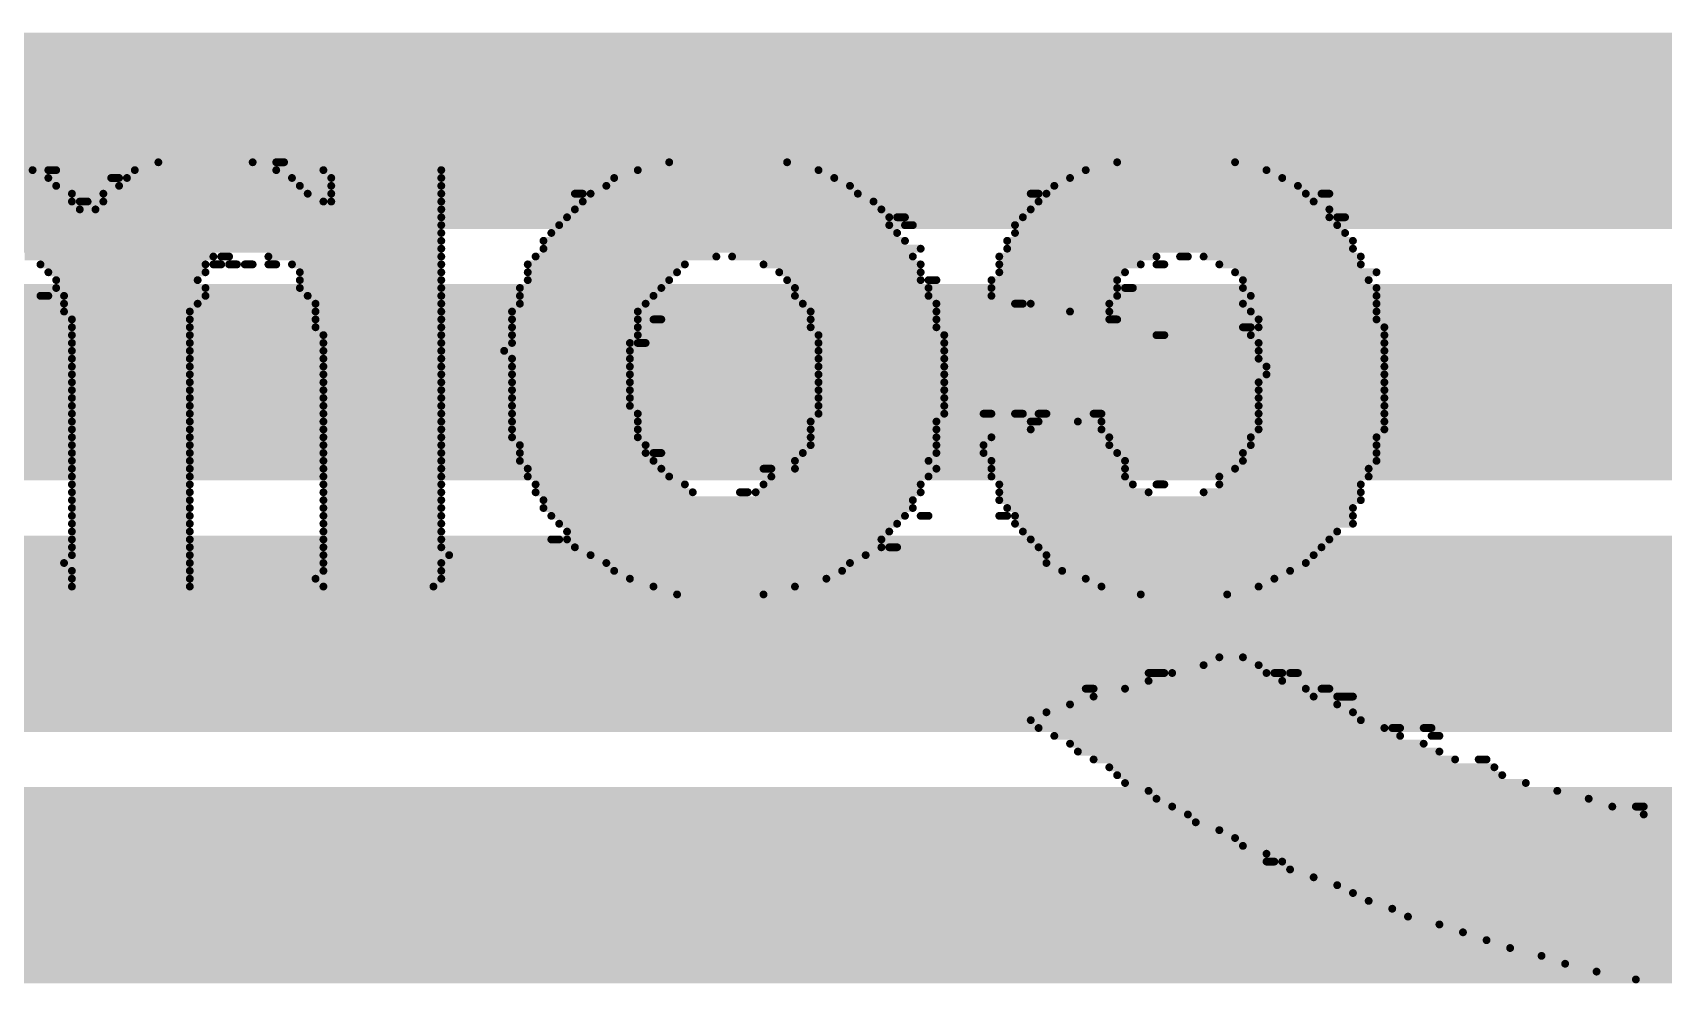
# Model space of a CAD drawing. Header units: millimetres. Extents: x -0.12 to 2.11, y 0 to 1.55.
# Drawn here: x 1.504 to 1.7115, y 0.5585 to 0.6795 of the extents above; entities that cross this region are included whole.
import ezdxf

# ---------------------------------------------------------------- set-up
doc = ezdxf.new("R2010")
doc.units = ezdxf.units.MM
doc.header["$MEASUREMENT"] = 0
doc.layers.add('BottomLayer', color=5, linetype='Continuous')
doc.layers.add('BottomOverlay', color=54, linetype='Continuous')

msp = doc.modelspace()

# ---------------------------------------------------------------- linework, layer by layer
at = {"layer": 'BottomLayer', "const_width": 0.025}
for points in [[(1.33726, 0.667), (1.923, 0.667)], [(1.32401, 0.635), (1.881, 0.635)], [(1.305, 0.603), (1.81449, 0.603)], [(1.291, 0.571), (1.80124, 0.571)]]:
    msp.add_lwpolyline(points, dxfattribs=at)
at = {"layer": 'BottomOverlay', "const_width": 0.001}
for points in [[(1.486, 0.662), (1.504, 0.662)], [(1.506, 0.662), (1.507, 0.662)], [(1.517, 0.662), (1.535, 0.662)], [(1.52, 0.663), (1.532, 0.663)], [(1.535, 0.663), (1.536, 0.663)], [(1.541, 0.662), (1.556, 0.662)], [(1.581, 0.662), (1.604, 0.662)], [(1.585, 0.663), (1.6, 0.663)], [(1.638, 0.662), (1.661, 0.662)], [(1.642, 0.663), (1.657, 0.663)], [(1.483, 0.66), (1.507, 0.66)], [(1.484, 0.661), (1.506, 0.661)], [(1.514, 0.661), (1.515, 0.661)], [(1.515, 0.66), (1.538, 0.66)], [(1.516, 0.661), (1.537, 0.661)], [(1.542, 0.661), (1.556, 0.661)], [(1.542, 0.66), (1.556, 0.66)], [(1.577, 0.66), (1.608, 0.66)], [(1.578, 0.661), (1.606, 0.661)], [(1.634, 0.66), (1.665, 0.66)], [(1.636, 0.661), (1.663, 0.661)], [(1.48, 0.658), (1.509, 0.658)], [(1.482, 0.659), (1.509, 0.659)], [(1.51, 0.658), (1.511, 0.658)], [(1.513, 0.659), (1.539, 0.659)], [(1.513, 0.658), (1.541, 0.658)], [(1.542, 0.659), (1.556, 0.659)], [(1.542, 0.658), (1.556, 0.658)], [(1.573, 0.659), (1.574, 0.659)], [(1.574, 0.658), (1.611, 0.658)], [(1.575, 0.659), (1.609, 0.659)], [(1.631, 0.659), (1.632, 0.659)], [(1.632, 0.658), (1.667, 0.658)], [(1.633, 0.659), (1.666, 0.659)], [(1.668, 0.659), (1.669, 0.659)], [(1.479, 0.656), (1.556, 0.656)], [(1.48, 0.657), (1.51, 0.657)], [(1.512, 0.657), (1.556, 0.657)], [(1.572, 0.656), (1.613, 0.656)], [(1.573, 0.657), (1.612, 0.657)], [(1.614, 0.656), (1.615, 0.656)], [(1.63, 0.656), (1.669, 0.656)], [(1.631, 0.657), (1.669, 0.657)], [(1.67, 0.656), (1.671, 0.656)], [(1.479, 0.655), (1.556, 0.655)], [(1.479, 0.654), (1.556, 0.654)], [(1.57, 0.654), (1.614, 0.654)], [(1.571, 0.655), (1.613, 0.655)], [(1.615, 0.655), (1.616, 0.655)], [(1.629, 0.655), (1.67, 0.655)], [(1.629, 0.654), (1.671, 0.654)], [(1.478, 0.653), (1.556, 0.653)], [(1.478, 0.652), (1.556, 0.652)], [(1.569, 0.653), (1.615, 0.653)], [(1.569, 0.652), (1.617, 0.652)], [(1.628, 0.653), (1.672, 0.653)], [(1.628, 0.652), (1.672, 0.652)], [(1.503, 0.651), (1.527, 0.651)], [(1.505, 0.65), (1.526, 0.65)], [(1.506, 0.649), (1.526, 0.649)], [(1.527, 0.65), (1.528, 0.65)], [(1.528, 0.651), (1.529, 0.651)], [(1.529, 0.65), (1.53, 0.65)], [(1.531, 0.65), (1.532, 0.65)], [(1.534, 0.651), (1.556, 0.651)], [(1.534, 0.65), (1.535, 0.65)], [(1.537, 0.65), (1.556, 0.65)], [(1.538, 0.649), (1.556, 0.649)], [(1.567, 0.65), (1.587, 0.65)], [(1.567, 0.649), (1.586, 0.649)], [(1.568, 0.651), (1.591, 0.651)], [(1.593, 0.651), (1.616, 0.651)], [(1.597, 0.65), (1.617, 0.65)], [(1.599, 0.649), (1.617, 0.649)], [(1.627, 0.651), (1.647, 0.651)], [(1.627, 0.65), (1.645, 0.65)], [(1.627, 0.649), (1.643, 0.649)], [(1.647, 0.65), (1.648, 0.65)], [(1.65, 0.651), (1.651, 0.651)], [(1.653, 0.651), (1.673, 0.651)], [(1.655, 0.65), (1.673, 0.65)], [(1.657, 0.649), (1.675, 0.649)], [(1.507, 0.648), (1.525, 0.648)], [(1.507, 0.647), (1.526, 0.647)], [(1.538, 0.648), (1.556, 0.648)], [(1.538, 0.647), (1.556, 0.647)], [(1.566, 0.647), (1.584, 0.647)], [(1.567, 0.648), (1.585, 0.648)], [(1.6, 0.648), (1.617, 0.648)], [(1.601, 0.647), (1.618, 0.647)], [(1.618, 0.648), (1.619, 0.648)], [(1.626, 0.648), (1.642, 0.648)], [(1.626, 0.647), (1.642, 0.647)], [(1.643, 0.647), (1.644, 0.647)], [(1.658, 0.648), (1.674, 0.648)], [(1.658, 0.647), (1.675, 0.647)], [(1.505, 0.646), (1.506, 0.646)], [(1.508, 0.646), (1.526, 0.646)], [(1.508, 0.645), (1.525, 0.645)], [(1.539, 0.646), (1.556, 0.646)], [(1.54, 0.645), (1.556, 0.645)], [(1.566, 0.646), (1.583, 0.646)], [(1.566, 0.645), (1.582, 0.645)], [(1.601, 0.646), (1.618, 0.646)], [(1.602, 0.645), (1.619, 0.645)], [(1.626, 0.646), (1.642, 0.646)], [(1.629, 0.645), (1.63, 0.645)], [(1.631, 0.645), (1.641, 0.645)], [(1.658, 0.645), (1.675, 0.645)], [(1.659, 0.646), (1.675, 0.646)], [(1.508, 0.644), (1.524, 0.644)], [(1.509, 0.643), (1.524, 0.643)], [(1.54, 0.644), (1.556, 0.644)], [(1.54, 0.643), (1.556, 0.643)], [(1.565, 0.644), (1.581, 0.644)], [(1.565, 0.643), (1.581, 0.643)], [(1.583, 0.643), (1.584, 0.643)], [(1.603, 0.644), (1.619, 0.644)], [(1.603, 0.643), (1.619, 0.643)], [(1.636, 0.644), (1.641, 0.644)], [(1.641, 0.643), (1.642, 0.643)], [(1.659, 0.644), (1.675, 0.644)], [(1.66, 0.643), (1.675, 0.643)], [(1.509, 0.642), (1.524, 0.642)], [(1.509, 0.641), (1.524, 0.641)], [(1.54, 0.642), (1.556, 0.642)], [(1.541, 0.641), (1.556, 0.641)], [(1.565, 0.642), (1.581, 0.642)], [(1.565, 0.641), (1.581, 0.641)], [(1.603, 0.642), (1.619, 0.642)], [(1.604, 0.641), (1.62, 0.641)], [(1.647, 0.641), (1.648, 0.641)], [(1.658, 0.642), (1.659, 0.642)], [(1.659, 0.641), (1.676, 0.641)], [(1.66, 0.642), (1.676, 0.642)], [(1.509, 0.64), (1.524, 0.64)], [(1.509, 0.639), (1.524, 0.639)], [(1.541, 0.64), (1.556, 0.64)], [(1.541, 0.639), (1.556, 0.639)], [(1.564, 0.639), (1.58, 0.639)], [(1.565, 0.64), (1.58, 0.64)], [(1.581, 0.64), (1.582, 0.64)], [(1.604, 0.64), (1.62, 0.64)], [(1.604, 0.639), (1.62, 0.639)], [(1.66, 0.64), (1.676, 0.64)], [(1.66, 0.639), (1.676, 0.639)], [(1.509, 0.638), (1.524, 0.638)], [(1.509, 0.637), (1.524, 0.637)], [(1.541, 0.638), (1.556, 0.638)], [(1.541, 0.637), (1.556, 0.637)], [(1.565, 0.638), (1.58, 0.638)], [(1.565, 0.637), (1.58, 0.637)], [(1.604, 0.638), (1.62, 0.638)], [(1.604, 0.637), (1.62, 0.637)], [(1.66, 0.638), (1.676, 0.638)], [(1.661, 0.637), (1.676, 0.637)], [(1.509, 0.636), (1.524, 0.636)], [(1.509, 0.635), (1.524, 0.635)], [(1.541, 0.636), (1.556, 0.636)], [(1.541, 0.635), (1.556, 0.635)], [(1.565, 0.636), (1.58, 0.636)], [(1.565, 0.635), (1.58, 0.635)], [(1.604, 0.636), (1.62, 0.636)], [(1.604, 0.635), (1.62, 0.635)], [(1.66, 0.635), (1.676, 0.635)], [(1.661, 0.636), (1.676, 0.636)], [(1.509, 0.634), (1.524, 0.634)], [(1.509, 0.633), (1.524, 0.633)], [(1.541, 0.634), (1.556, 0.634)], [(1.541, 0.633), (1.556, 0.633)], [(1.565, 0.634), (1.58, 0.634)], [(1.565, 0.633), (1.58, 0.633)], [(1.604, 0.634), (1.62, 0.634)], [(1.604, 0.633), (1.62, 0.633)], [(1.66, 0.634), (1.676, 0.634)], [(1.66, 0.633), (1.676, 0.633)], [(1.509, 0.632), (1.524, 0.632)], [(1.509, 0.631), (1.524, 0.631)], [(1.541, 0.632), (1.556, 0.632)], [(1.541, 0.631), (1.556, 0.631)], [(1.565, 0.632), (1.58, 0.632)], [(1.565, 0.631), (1.581, 0.631)], [(1.604, 0.632), (1.62, 0.632)], [(1.604, 0.631), (1.62, 0.631)], [(1.625, 0.631), (1.626, 0.631)], [(1.629, 0.631), (1.63, 0.631)], [(1.632, 0.631), (1.633, 0.631)], [(1.639, 0.631), (1.64, 0.631)], [(1.66, 0.632), (1.676, 0.632)], [(1.66, 0.631), (1.676, 0.631)], [(1.509, 0.63), (1.524, 0.63)], [(1.509, 0.629), (1.524, 0.629)], [(1.541, 0.63), (1.556, 0.63)], [(1.541, 0.629), (1.556, 0.629)], [(1.565, 0.63), (1.581, 0.63)], [(1.565, 0.629), (1.581, 0.629)], [(1.603, 0.63), (1.619, 0.63)], [(1.603, 0.629), (1.619, 0.629)], [(1.631, 0.63), (1.632, 0.63)], [(1.631, 0.629), (1.64, 0.629)], [(1.637, 0.63), (1.64, 0.63)], [(1.66, 0.63), (1.676, 0.63)], [(1.66, 0.629), (1.676, 0.629)], [(1.509, 0.628), (1.524, 0.628)], [(1.509, 0.627), (1.524, 0.627)], [(1.541, 0.628), (1.556, 0.628)], [(1.541, 0.627), (1.556, 0.627)], [(1.565, 0.628), (1.581, 0.628)], [(1.566, 0.627), (1.582, 0.627)], [(1.603, 0.628), (1.619, 0.628)], [(1.603, 0.627), (1.619, 0.627)], [(1.625, 0.627), (1.641, 0.627)], [(1.626, 0.628), (1.641, 0.628)], [(1.659, 0.628), (1.675, 0.628)], [(1.659, 0.627), (1.675, 0.627)], [(1.509, 0.626), (1.524, 0.626)], [(1.509, 0.625), (1.524, 0.625)], [(1.541, 0.626), (1.556, 0.626)], [(1.541, 0.625), (1.556, 0.625)], [(1.566, 0.626), (1.582, 0.626)], [(1.566, 0.625), (1.583, 0.625)], [(1.583, 0.626), (1.584, 0.626)], [(1.601, 0.625), (1.618, 0.625)], [(1.602, 0.626), (1.619, 0.626)], [(1.625, 0.626), (1.642, 0.626)], [(1.626, 0.625), (1.643, 0.625)], [(1.658, 0.626), (1.675, 0.626)], [(1.658, 0.625), (1.675, 0.625)], [(1.509, 0.624), (1.524, 0.624)], [(1.509, 0.623), (1.524, 0.623)], [(1.541, 0.624), (1.556, 0.624)], [(1.541, 0.623), (1.556, 0.623)], [(1.567, 0.624), (1.584, 0.624)], [(1.567, 0.623), (1.585, 0.623)], [(1.597, 0.624), (1.598, 0.624)], [(1.598, 0.623), (1.618, 0.623)], [(1.601, 0.624), (1.619, 0.624)], [(1.626, 0.624), (1.643, 0.624)], [(1.626, 0.623), (1.643, 0.623)], [(1.655, 0.623), (1.674, 0.623)], [(1.657, 0.624), (1.674, 0.624)], [(1.509, 0.622), (1.524, 0.622)], [(1.509, 0.621), (1.524, 0.621)], [(1.509, 0.62), (1.524, 0.62)], [(1.541, 0.622), (1.556, 0.622)], [(1.541, 0.621), (1.556, 0.621)], [(1.541, 0.62), (1.556, 0.62)], [(1.568, 0.622), (1.587, 0.622)], [(1.568, 0.621), (1.588, 0.621)], [(1.569, 0.62), (1.616, 0.62)], [(1.594, 0.621), (1.595, 0.621)], [(1.596, 0.621), (1.617, 0.621)], [(1.597, 0.622), (1.617, 0.622)], [(1.627, 0.622), (1.644, 0.622)], [(1.627, 0.621), (1.646, 0.621)], [(1.627, 0.62), (1.673, 0.62)], [(1.647, 0.622), (1.648, 0.622)], [(1.653, 0.621), (1.673, 0.621)], [(1.655, 0.622), (1.673, 0.622)], [(1.509, 0.619), (1.524, 0.619)], [(1.509, 0.618), (1.524, 0.618)], [(1.541, 0.619), (1.556, 0.619)], [(1.541, 0.618), (1.556, 0.618)], [(1.569, 0.619), (1.616, 0.619)], [(1.57, 0.618), (1.615, 0.618)], [(1.617, 0.618), (1.618, 0.618)], [(1.627, 0.618), (1.628, 0.618)], [(1.628, 0.619), (1.672, 0.619)], [(1.629, 0.618), (1.672, 0.618)], [(1.509, 0.617), (1.524, 0.617)], [(1.509, 0.616), (1.524, 0.616)], [(1.541, 0.617), (1.556, 0.617)], [(1.541, 0.616), (1.556, 0.616)], [(1.571, 0.617), (1.614, 0.617)], [(1.572, 0.616), (1.613, 0.616)], [(1.629, 0.617), (1.672, 0.617)], [(1.63, 0.616), (1.67, 0.616)], [(1.509, 0.615), (1.524, 0.615)], [(1.509, 0.614), (1.524, 0.614)], [(1.541, 0.615), (1.556, 0.615)], [(1.541, 0.614), (1.556, 0.614)], [(1.57, 0.615), (1.571, 0.615)], [(1.572, 0.615), (1.612, 0.615)], [(1.573, 0.614), (1.612, 0.614)], [(1.613, 0.614), (1.614, 0.614)], [(1.631, 0.615), (1.669, 0.615)], [(1.632, 0.614), (1.668, 0.614)], [(1.508, 0.612), (1.524, 0.612)], [(1.509, 0.613), (1.524, 0.613)], [(1.541, 0.613), (1.557, 0.613)], [(1.541, 0.612), (1.556, 0.612)], [(1.575, 0.613), (1.61, 0.613)], [(1.577, 0.612), (1.608, 0.612)], [(1.633, 0.613), (1.667, 0.613)], [(1.633, 0.612), (1.666, 0.612)], [(1.509, 0.611), (1.524, 0.611)], [(1.509, 0.61), (1.524, 0.61)], [(1.54, 0.61), (1.556, 0.61)], [(1.541, 0.611), (1.556, 0.611)], [(1.578, 0.611), (1.607, 0.611)], [(1.58, 0.61), (1.605, 0.61)], [(1.635, 0.611), (1.664, 0.611)], [(1.638, 0.61), (1.662, 0.61)], [(1.509, 0.609), (1.524, 0.609)], [(1.541, 0.609), (1.555, 0.609)], [(1.583, 0.609), (1.601, 0.609)], [(1.586, 0.608), (1.597, 0.608)], [(1.64, 0.609), (1.66, 0.609)], [(1.645, 0.608), (1.656, 0.608)], [(1.655, 0.6), (1.658, 0.6)], [(1.646, 0.598), (1.648, 0.598)], [(1.649, 0.598), (1.661, 0.598)], [(1.653, 0.599), (1.66, 0.599)], [(1.662, 0.598), (1.663, 0.598)], [(1.664, 0.598), (1.665, 0.598)], [(1.638, 0.596), (1.639, 0.596)], [(1.643, 0.596), (1.666, 0.596)], [(1.646, 0.597), (1.663, 0.597)], [(1.668, 0.596), (1.669, 0.596)], [(1.633, 0.593), (1.672, 0.593)], [(1.636, 0.594), (1.67, 0.594)], [(1.639, 0.595), (1.667, 0.595)], [(1.67, 0.595), (1.672, 0.595)], [(1.631, 0.592), (1.673, 0.592)], [(1.632, 0.591), (1.676, 0.591)], [(1.677, 0.591), (1.678, 0.591)], [(1.681, 0.591), (1.682, 0.591)], [(1.634, 0.59), (1.678, 0.59)], [(1.636, 0.589), (1.681, 0.589)], [(1.682, 0.59), (1.683, 0.59)], [(1.637, 0.588), (1.683, 0.588)], [(1.639, 0.587), (1.685, 0.587)], [(1.688, 0.587), (1.689, 0.587)], [(1.641, 0.586), (1.69, 0.586)], [(1.642, 0.585), (1.691, 0.585)], [(1.643, 0.584), (1.694, 0.584)], [(1.646, 0.583), (1.698, 0.583)], [(1.647, 0.582), (1.702, 0.582)], [(1.649, 0.581), (1.705, 0.581)], [(1.708, 0.581), (1.709, 0.581)], [(1.651, 0.58), (1.709, 0.58)], [(1.652, 0.579), (1.713, 0.579)], [(1.655, 0.578), (1.72, 0.578)], [(1.657, 0.577), (1.725, 0.577)], [(1.658, 0.576), (1.732, 0.576)], [(1.661, 0.575), (1.742, 0.575)], [(1.661, 0.574), (1.662, 0.574)], [(1.663, 0.574), (1.852, 0.574)], [(1.664, 0.573), (1.85, 0.573)], [(1.667, 0.572), (1.848, 0.572)], [(1.67, 0.571), (1.846, 0.571)], [(1.672, 0.57), (1.843, 0.57)], [(1.674, 0.569), (1.84, 0.569)], [(1.677, 0.568), (1.838, 0.568)], [(1.679, 0.567), (1.835, 0.567)], [(1.683, 0.566), (1.832, 0.566)], [(1.686, 0.565), (1.829, 0.565)], [(1.689, 0.564), (1.826, 0.564)], [(1.692, 0.563), (1.823, 0.563)], [(1.696, 0.562), (1.819, 0.562)], [(1.699, 0.561), (1.816, 0.561)], [(1.703, 0.56), (1.812, 0.56)], [(1.708, 0.559), (1.808, 0.559)]]:
    msp.add_lwpolyline(points, dxfattribs=at)
at = {"layer": 'BottomOverlay', "const_width": 0.0005}
for points in [[(1.50375, 0.662, 1), (1.50425, 0.662, 1)], [(1.50575, 0.662, 1), (1.50625, 0.662, 1)], [(1.50675, 0.662, 1), (1.50725, 0.662, 1)], [(1.51675, 0.662, 1), (1.51725, 0.662, 1)], [(1.51975, 0.663, 1), (1.52025, 0.663, 1)], [(1.53175, 0.663, 1), (1.53225, 0.663, 1)], [(1.53475, 0.663, 1), (1.53525, 0.663, 1)], [(1.53475, 0.662, 1), (1.53525, 0.662, 1)], [(1.53575, 0.663, 1), (1.53625, 0.663, 1)], [(1.54075, 0.662, 1), (1.54125, 0.662, 1)], [(1.55575, 0.662, 1), (1.55625, 0.662, 1)], [(1.58075, 0.662, 1), (1.58125, 0.662, 1)], [(1.58475, 0.663, 1), (1.58525, 0.663, 1)], [(1.59975, 0.663, 1), (1.60025, 0.663, 1)], [(1.60375, 0.662, 1), (1.60425, 0.662, 1)], [(1.63775, 0.662, 1), (1.63825, 0.662, 1)], [(1.64175, 0.663, 1), (1.64225, 0.663, 1)], [(1.65675, 0.663, 1), (1.65725, 0.663, 1)], [(1.66075, 0.662, 1), (1.66125, 0.662, 1)], [(1.50575, 0.661, 1), (1.50625, 0.661, 1)], [(1.50675, 0.66, 1), (1.50725, 0.66, 1)], [(1.51375, 0.661, 1), (1.51425, 0.661, 1)], [(1.51475, 0.661, 1), (1.51525, 0.661, 1)], [(1.51475, 0.66, 1), (1.51525, 0.66, 1)], [(1.51575, 0.661, 1), (1.51625, 0.661, 1)], [(1.53675, 0.661, 1), (1.53725, 0.661, 1)], [(1.53775, 0.66, 1), (1.53825, 0.66, 1)], [(1.54175, 0.661, 1), (1.54225, 0.661, 1)], [(1.54175, 0.66, 1), (1.54225, 0.66, 1)], [(1.55575, 0.661, 1), (1.55625, 0.661, 1)], [(1.55575, 0.66, 1), (1.55625, 0.66, 1)], [(1.57675, 0.66, 1), (1.57725, 0.66, 1)], [(1.57775, 0.661, 1), (1.57825, 0.661, 1)], [(1.60575, 0.661, 1), (1.60625, 0.661, 1)], [(1.60775, 0.66, 1), (1.60825, 0.66, 1)], [(1.63375, 0.66, 1), (1.63425, 0.66, 1)], [(1.63575, 0.661, 1), (1.63625, 0.661, 1)], [(1.66275, 0.661, 1), (1.66325, 0.661, 1)], [(1.66475, 0.66, 1), (1.66525, 0.66, 1)], [(1.50875, 0.659, 1), (1.50925, 0.659, 1)], [(1.50875, 0.658, 1), (1.50925, 0.658, 1)], [(1.50975, 0.658, 1), (1.51025, 0.658, 1)], [(1.51075, 0.658, 1), (1.51125, 0.658, 1)], [(1.51275, 0.659, 1), (1.51325, 0.659, 1)], [(1.51275, 0.658, 1), (1.51325, 0.658, 1)], [(1.53875, 0.659, 1), (1.53925, 0.659, 1)], [(1.54075, 0.658, 1), (1.54125, 0.658, 1)], [(1.54175, 0.659, 1), (1.54225, 0.659, 1)], [(1.54175, 0.658, 1), (1.54225, 0.658, 1)], [(1.55575, 0.659, 1), (1.55625, 0.659, 1)], [(1.55575, 0.658, 1), (1.55625, 0.658, 1)], [(1.57275, 0.659, 1), (1.57325, 0.659, 1)], [(1.57375, 0.659, 1), (1.57425, 0.659, 1)], [(1.57375, 0.658, 1), (1.57425, 0.658, 1)], [(1.57475, 0.659, 1), (1.57525, 0.659, 1)], [(1.60875, 0.659, 1), (1.60925, 0.659, 1)], [(1.61075, 0.658, 1), (1.61125, 0.658, 1)], [(1.63075, 0.659, 1), (1.63125, 0.659, 1)], [(1.63175, 0.659, 1), (1.63225, 0.659, 1)], [(1.63175, 0.658, 1), (1.63225, 0.658, 1)], [(1.63275, 0.659, 1), (1.63325, 0.659, 1)], [(1.66575, 0.659, 1), (1.66625, 0.659, 1)], [(1.66675, 0.658, 1), (1.66725, 0.658, 1)], [(1.66775, 0.659, 1), (1.66825, 0.659, 1)], [(1.66875, 0.659, 1), (1.66925, 0.659, 1)], [(1.50975, 0.657, 1), (1.51025, 0.657, 1)], [(1.51175, 0.657, 1), (1.51225, 0.657, 1)], [(1.55575, 0.657, 1), (1.55625, 0.657, 1)], [(1.55575, 0.656, 1), (1.55625, 0.656, 1)], [(1.57175, 0.656, 1), (1.57225, 0.656, 1)], [(1.57275, 0.657, 1), (1.57325, 0.657, 1)], [(1.61175, 0.657, 1), (1.61225, 0.657, 1)], [(1.61275, 0.656, 1), (1.61325, 0.656, 1)], [(1.61375, 0.656, 1), (1.61425, 0.656, 1)], [(1.61475, 0.656, 1), (1.61525, 0.656, 1)], [(1.62975, 0.656, 1), (1.63025, 0.656, 1)], [(1.63075, 0.657, 1), (1.63125, 0.657, 1)], [(1.66875, 0.657, 1), (1.66925, 0.657, 1)], [(1.66875, 0.656, 1), (1.66925, 0.656, 1)], [(1.66975, 0.656, 1), (1.67025, 0.656, 1)], [(1.67075, 0.656, 1), (1.67125, 0.656, 1)], [(1.55575, 0.655, 1), (1.55625, 0.655, 1)], [(1.55575, 0.654, 1), (1.55625, 0.654, 1)], [(1.56975, 0.654, 1), (1.57025, 0.654, 1)], [(1.57075, 0.655, 1), (1.57125, 0.655, 1)], [(1.61275, 0.655, 1), (1.61325, 0.655, 1)], [(1.61375, 0.654, 1), (1.61425, 0.654, 1)], [(1.61475, 0.655, 1), (1.61525, 0.655, 1)], [(1.61575, 0.655, 1), (1.61625, 0.655, 1)], [(1.62875, 0.655, 1), (1.62925, 0.655, 1)], [(1.62875, 0.654, 1), (1.62925, 0.654, 1)], [(1.66975, 0.655, 1), (1.67025, 0.655, 1)], [(1.67075, 0.654, 1), (1.67125, 0.654, 1)], [(1.55575, 0.653, 1), (1.55625, 0.653, 1)], [(1.55575, 0.652, 1), (1.55625, 0.652, 1)], [(1.56875, 0.653, 1), (1.56925, 0.653, 1)], [(1.56875, 0.652, 1), (1.56925, 0.652, 1)], [(1.61475, 0.653, 1), (1.61525, 0.653, 1)], [(1.61675, 0.652, 1), (1.61725, 0.652, 1)], [(1.62775, 0.653, 1), (1.62825, 0.653, 1)], [(1.62775, 0.652, 1), (1.62825, 0.652, 1)], [(1.67175, 0.653, 1), (1.67225, 0.653, 1)], [(1.67175, 0.652, 1), (1.67225, 0.652, 1)], [(1.50475, 0.65, 1), (1.50525, 0.65, 1)], [(1.50575, 0.649, 1), (1.50625, 0.649, 1)], [(1.52575, 0.65, 1), (1.52625, 0.65, 1)], [(1.52575, 0.649, 1), (1.52625, 0.649, 1)], [(1.52675, 0.651, 1), (1.52725, 0.651, 1)], [(1.52675, 0.65, 1), (1.52725, 0.65, 1)], [(1.52775, 0.651, 1), (1.52825, 0.651, 1)], [(1.52775, 0.65, 1), (1.52825, 0.65, 1)], [(1.52875, 0.651, 1), (1.52925, 0.651, 1)], [(1.52875, 0.65, 1), (1.52925, 0.65, 1)], [(1.52975, 0.65, 1), (1.53025, 0.65, 1)], [(1.53075, 0.65, 1), (1.53125, 0.65, 1)], [(1.53175, 0.65, 1), (1.53225, 0.65, 1)], [(1.53375, 0.651, 1), (1.53425, 0.651, 1)], [(1.53375, 0.65, 1), (1.53425, 0.65, 1)], [(1.53475, 0.65, 1), (1.53525, 0.65, 1)], [(1.53675, 0.65, 1), (1.53725, 0.65, 1)], [(1.53775, 0.649, 1), (1.53825, 0.649, 1)], [(1.55575, 0.651, 1), (1.55625, 0.651, 1)], [(1.55575, 0.65, 1), (1.55625, 0.65, 1)], [(1.55575, 0.649, 1), (1.55625, 0.649, 1)], [(1.56675, 0.65, 1), (1.56725, 0.65, 1)], [(1.56675, 0.649, 1), (1.56725, 0.649, 1)], [(1.56775, 0.651, 1), (1.56825, 0.651, 1)], [(1.58575, 0.649, 1), (1.58625, 0.649, 1)], [(1.58675, 0.65, 1), (1.58725, 0.65, 1)], [(1.59075, 0.651, 1), (1.59125, 0.651, 1)], [(1.59275, 0.651, 1), (1.59325, 0.651, 1)], [(1.59675, 0.65, 1), (1.59725, 0.65, 1)], [(1.59875, 0.649, 1), (1.59925, 0.649, 1)], [(1.61575, 0.651, 1), (1.61625, 0.651, 1)], [(1.61675, 0.65, 1), (1.61725, 0.65, 1)], [(1.61675, 0.649, 1), (1.61725, 0.649, 1)], [(1.62675, 0.651, 1), (1.62725, 0.651, 1)], [(1.62675, 0.65, 1), (1.62725, 0.65, 1)], [(1.62675, 0.649, 1), (1.62725, 0.649, 1)], [(1.64275, 0.649, 1), (1.64325, 0.649, 1)], [(1.64475, 0.65, 1), (1.64525, 0.65, 1)], [(1.64675, 0.651, 1), (1.64725, 0.651, 1)], [(1.64675, 0.65, 1), (1.64725, 0.65, 1)], [(1.64775, 0.65, 1), (1.64825, 0.65, 1)], [(1.64975, 0.651, 1), (1.65025, 0.651, 1)], [(1.65075, 0.651, 1), (1.65125, 0.651, 1)], [(1.65275, 0.651, 1), (1.65325, 0.651, 1)], [(1.65475, 0.65, 1), (1.65525, 0.65, 1)], [(1.65675, 0.649, 1), (1.65725, 0.649, 1)], [(1.67275, 0.651, 1), (1.67325, 0.651, 1)], [(1.67275, 0.65, 1), (1.67325, 0.65, 1)], [(1.67475, 0.649, 1), (1.67525, 0.649, 1)], [(1.50675, 0.648, 1), (1.50725, 0.648, 1)], [(1.50675, 0.647, 1), (1.50725, 0.647, 1)], [(1.52475, 0.648, 1), (1.52525, 0.648, 1)], [(1.52575, 0.647, 1), (1.52625, 0.647, 1)], [(1.53775, 0.648, 1), (1.53825, 0.648, 1)], [(1.53775, 0.647, 1), (1.53825, 0.647, 1)], [(1.55575, 0.648, 1), (1.55625, 0.648, 1)], [(1.55575, 0.647, 1), (1.55625, 0.647, 1)], [(1.56575, 0.647, 1), (1.56625, 0.647, 1)], [(1.56675, 0.648, 1), (1.56725, 0.648, 1)], [(1.58375, 0.647, 1), (1.58425, 0.647, 1)], [(1.58475, 0.648, 1), (1.58525, 0.648, 1)], [(1.59975, 0.648, 1), (1.60025, 0.648, 1)], [(1.60075, 0.647, 1), (1.60125, 0.647, 1)], [(1.61675, 0.648, 1), (1.61725, 0.648, 1)], [(1.61775, 0.648, 1), (1.61825, 0.648, 1)], [(1.61775, 0.647, 1), (1.61825, 0.647, 1)], [(1.61875, 0.648, 1), (1.61925, 0.648, 1)], [(1.62575, 0.648, 1), (1.62625, 0.648, 1)], [(1.62575, 0.647, 1), (1.62625, 0.647, 1)], [(1.64175, 0.648, 1), (1.64225, 0.648, 1)], [(1.64175, 0.647, 1), (1.64225, 0.647, 1)], [(1.64275, 0.647, 1), (1.64325, 0.647, 1)], [(1.64375, 0.647, 1), (1.64425, 0.647, 1)], [(1.65775, 0.648, 1), (1.65825, 0.648, 1)], [(1.65775, 0.647, 1), (1.65825, 0.647, 1)], [(1.67375, 0.648, 1), (1.67425, 0.648, 1)], [(1.67475, 0.647, 1), (1.67525, 0.647, 1)], [(1.50475, 0.646, 1), (1.50525, 0.646, 1)], [(1.50575, 0.646, 1), (1.50625, 0.646, 1)], [(1.50775, 0.646, 1), (1.50825, 0.646, 1)], [(1.50775, 0.645, 1), (1.50825, 0.645, 1)], [(1.52475, 0.645, 1), (1.52525, 0.645, 1)], [(1.52575, 0.646, 1), (1.52625, 0.646, 1)], [(1.53875, 0.646, 1), (1.53925, 0.646, 1)], [(1.53975, 0.645, 1), (1.54025, 0.645, 1)], [(1.55575, 0.646, 1), (1.55625, 0.646, 1)], [(1.55575, 0.645, 1), (1.55625, 0.645, 1)], [(1.56575, 0.646, 1), (1.56625, 0.646, 1)], [(1.56575, 0.645, 1), (1.56625, 0.645, 1)], [(1.58175, 0.645, 1), (1.58225, 0.645, 1)], [(1.58275, 0.646, 1), (1.58325, 0.646, 1)], [(1.60075, 0.646, 1), (1.60125, 0.646, 1)], [(1.60175, 0.645, 1), (1.60225, 0.645, 1)], [(1.61775, 0.646, 1), (1.61825, 0.646, 1)], [(1.61875, 0.645, 1), (1.61925, 0.645, 1)], [(1.62575, 0.646, 1), (1.62625, 0.646, 1)], [(1.62875, 0.645, 1), (1.62925, 0.645, 1)], [(1.62975, 0.645, 1), (1.63025, 0.645, 1)], [(1.63075, 0.645, 1), (1.63125, 0.645, 1)], [(1.64075, 0.645, 1), (1.64125, 0.645, 1)], [(1.64175, 0.646, 1), (1.64225, 0.646, 1)], [(1.65775, 0.645, 1), (1.65825, 0.645, 1)], [(1.65875, 0.646, 1), (1.65925, 0.646, 1)], [(1.67475, 0.646, 1), (1.67525, 0.646, 1)], [(1.67475, 0.645, 1), (1.67525, 0.645, 1)], [(1.50775, 0.644, 1), (1.50825, 0.644, 1)], [(1.50875, 0.643, 1), (1.50925, 0.643, 1)], [(1.52375, 0.644, 1), (1.52425, 0.644, 1)], [(1.52375, 0.643, 1), (1.52425, 0.643, 1)], [(1.53975, 0.644, 1), (1.54025, 0.644, 1)], [(1.53975, 0.643, 1), (1.54025, 0.643, 1)], [(1.55575, 0.644, 1), (1.55625, 0.644, 1)], [(1.55575, 0.643, 1), (1.55625, 0.643, 1)], [(1.56475, 0.644, 1), (1.56525, 0.644, 1)], [(1.56475, 0.643, 1), (1.56525, 0.643, 1)], [(1.58075, 0.644, 1), (1.58125, 0.644, 1)], [(1.58075, 0.643, 1), (1.58125, 0.643, 1)], [(1.58275, 0.643, 1), (1.58325, 0.643, 1)], [(1.58375, 0.643, 1), (1.58425, 0.643, 1)], [(1.60275, 0.644, 1), (1.60325, 0.644, 1)], [(1.60275, 0.643, 1), (1.60325, 0.643, 1)], [(1.61875, 0.644, 1), (1.61925, 0.644, 1)], [(1.61875, 0.643, 1), (1.61925, 0.643, 1)], [(1.63575, 0.644, 1), (1.63625, 0.644, 1)], [(1.64075, 0.644, 1), (1.64125, 0.644, 1)], [(1.64075, 0.643, 1), (1.64125, 0.643, 1)], [(1.64175, 0.643, 1), (1.64225, 0.643, 1)], [(1.65875, 0.644, 1), (1.65925, 0.644, 1)], [(1.65975, 0.643, 1), (1.66025, 0.643, 1)], [(1.67475, 0.644, 1), (1.67525, 0.644, 1)], [(1.67475, 0.643, 1), (1.67525, 0.643, 1)], [(1.50875, 0.642, 1), (1.50925, 0.642, 1)], [(1.50875, 0.641, 1), (1.50925, 0.641, 1)], [(1.52375, 0.642, 1), (1.52425, 0.642, 1)], [(1.52375, 0.641, 1), (1.52425, 0.641, 1)], [(1.53975, 0.642, 1), (1.54025, 0.642, 1)], [(1.54075, 0.641, 1), (1.54125, 0.641, 1)], [(1.55575, 0.642, 1), (1.55625, 0.642, 1)], [(1.55575, 0.641, 1), (1.55625, 0.641, 1)], [(1.56475, 0.642, 1), (1.56525, 0.642, 1)], [(1.56475, 0.641, 1), (1.56525, 0.641, 1)], [(1.58075, 0.642, 1), (1.58125, 0.642, 1)], [(1.58075, 0.641, 1), (1.58125, 0.641, 1)], [(1.60275, 0.642, 1), (1.60325, 0.642, 1)], [(1.60375, 0.641, 1), (1.60425, 0.641, 1)], [(1.61875, 0.642, 1), (1.61925, 0.642, 1)], [(1.61975, 0.641, 1), (1.62025, 0.641, 1)], [(1.64675, 0.641, 1), (1.64725, 0.641, 1)], [(1.64775, 0.641, 1), (1.64825, 0.641, 1)], [(1.65775, 0.642, 1), (1.65825, 0.642, 1)], [(1.65875, 0.642, 1), (1.65925, 0.642, 1)], [(1.65875, 0.641, 1), (1.65925, 0.641, 1)], [(1.65975, 0.642, 1), (1.66025, 0.642, 1)], [(1.67575, 0.642, 1), (1.67625, 0.642, 1)], [(1.67575, 0.641, 1), (1.67625, 0.641, 1)], [(1.50875, 0.64, 1), (1.50925, 0.64, 1)], [(1.50875, 0.639, 1), (1.50925, 0.639, 1)], [(1.52375, 0.64, 1), (1.52425, 0.64, 1)], [(1.52375, 0.639, 1), (1.52425, 0.639, 1)], [(1.54075, 0.64, 1), (1.54125, 0.64, 1)], [(1.54075, 0.639, 1), (1.54125, 0.639, 1)], [(1.55575, 0.64, 1), (1.55625, 0.64, 1)], [(1.55575, 0.639, 1), (1.55625, 0.639, 1)], [(1.56375, 0.639, 1), (1.56425, 0.639, 1)], [(1.56475, 0.64, 1), (1.56525, 0.64, 1)], [(1.57975, 0.64, 1), (1.58025, 0.64, 1)], [(1.57975, 0.639, 1), (1.58025, 0.639, 1)], [(1.58075, 0.64, 1), (1.58125, 0.64, 1)], [(1.58175, 0.64, 1), (1.58225, 0.64, 1)], [(1.60375, 0.64, 1), (1.60425, 0.64, 1)], [(1.60375, 0.639, 1), (1.60425, 0.639, 1)], [(1.61975, 0.64, 1), (1.62025, 0.64, 1)], [(1.61975, 0.639, 1), (1.62025, 0.639, 1)], [(1.65975, 0.64, 1), (1.66025, 0.64, 1)], [(1.65975, 0.639, 1), (1.66025, 0.639, 1)], [(1.67575, 0.64, 1), (1.67625, 0.64, 1)], [(1.67575, 0.639, 1), (1.67625, 0.639, 1)], [(1.50875, 0.638, 1), (1.50925, 0.638, 1)], [(1.50875, 0.637, 1), (1.50925, 0.637, 1)], [(1.52375, 0.638, 1), (1.52425, 0.638, 1)], [(1.52375, 0.637, 1), (1.52425, 0.637, 1)], [(1.54075, 0.638, 1), (1.54125, 0.638, 1)], [(1.54075, 0.637, 1), (1.54125, 0.637, 1)], [(1.55575, 0.638, 1), (1.55625, 0.638, 1)], [(1.55575, 0.637, 1), (1.55625, 0.637, 1)], [(1.56475, 0.638, 1), (1.56525, 0.638, 1)], [(1.56475, 0.637, 1), (1.56525, 0.637, 1)], [(1.57975, 0.638, 1), (1.58025, 0.638, 1)], [(1.57975, 0.637, 1), (1.58025, 0.637, 1)], [(1.60375, 0.638, 1), (1.60425, 0.638, 1)], [(1.60375, 0.637, 1), (1.60425, 0.637, 1)], [(1.61975, 0.638, 1), (1.62025, 0.638, 1)], [(1.61975, 0.637, 1), (1.62025, 0.637, 1)], [(1.65975, 0.638, 1), (1.66025, 0.638, 1)], [(1.66075, 0.637, 1), (1.66125, 0.637, 1)], [(1.67575, 0.638, 1), (1.67625, 0.638, 1)], [(1.67575, 0.637, 1), (1.67625, 0.637, 1)], [(1.50875, 0.636, 1), (1.50925, 0.636, 1)], [(1.50875, 0.635, 1), (1.50925, 0.635, 1)], [(1.52375, 0.636, 1), (1.52425, 0.636, 1)], [(1.52375, 0.635, 1), (1.52425, 0.635, 1)], [(1.54075, 0.636, 1), (1.54125, 0.636, 1)], [(1.54075, 0.635, 1), (1.54125, 0.635, 1)], [(1.55575, 0.636, 1), (1.55625, 0.636, 1)], [(1.55575, 0.635, 1), (1.55625, 0.635, 1)], [(1.56475, 0.636, 1), (1.56525, 0.636, 1)], [(1.56475, 0.635, 1), (1.56525, 0.635, 1)], [(1.57975, 0.636, 1), (1.58025, 0.636, 1)], [(1.57975, 0.635, 1), (1.58025, 0.635, 1)], [(1.60375, 0.636, 1), (1.60425, 0.636, 1)], [(1.60375, 0.635, 1), (1.60425, 0.635, 1)], [(1.61975, 0.636, 1), (1.62025, 0.636, 1)], [(1.61975, 0.635, 1), (1.62025, 0.635, 1)], [(1.65975, 0.635, 1), (1.66025, 0.635, 1)], [(1.66075, 0.636, 1), (1.66125, 0.636, 1)], [(1.67575, 0.636, 1), (1.67625, 0.636, 1)], [(1.67575, 0.635, 1), (1.67625, 0.635, 1)], [(1.50875, 0.634, 1), (1.50925, 0.634, 1)], [(1.50875, 0.633, 1), (1.50925, 0.633, 1)], [(1.52375, 0.634, 1), (1.52425, 0.634, 1)], [(1.52375, 0.633, 1), (1.52425, 0.633, 1)], [(1.54075, 0.634, 1), (1.54125, 0.634, 1)], [(1.54075, 0.633, 1), (1.54125, 0.633, 1)], [(1.55575, 0.634, 1), (1.55625, 0.634, 1)], [(1.55575, 0.633, 1), (1.55625, 0.633, 1)], [(1.56475, 0.634, 1), (1.56525, 0.634, 1)], [(1.56475, 0.633, 1), (1.56525, 0.633, 1)], [(1.57975, 0.634, 1), (1.58025, 0.634, 1)], [(1.57975, 0.633, 1), (1.58025, 0.633, 1)], [(1.60375, 0.634, 1), (1.60425, 0.634, 1)], [(1.60375, 0.633, 1), (1.60425, 0.633, 1)], [(1.61975, 0.634, 1), (1.62025, 0.634, 1)], [(1.61975, 0.633, 1), (1.62025, 0.633, 1)], [(1.65975, 0.634, 1), (1.66025, 0.634, 1)], [(1.65975, 0.633, 1), (1.66025, 0.633, 1)], [(1.67575, 0.634, 1), (1.67625, 0.634, 1)], [(1.67575, 0.633, 1), (1.67625, 0.633, 1)], [(1.50875, 0.632, 1), (1.50925, 0.632, 1)], [(1.50875, 0.631, 1), (1.50925, 0.631, 1)], [(1.52375, 0.632, 1), (1.52425, 0.632, 1)], [(1.52375, 0.631, 1), (1.52425, 0.631, 1)], [(1.54075, 0.632, 1), (1.54125, 0.632, 1)], [(1.54075, 0.631, 1), (1.54125, 0.631, 1)], [(1.55575, 0.632, 1), (1.55625, 0.632, 1)], [(1.55575, 0.631, 1), (1.55625, 0.631, 1)], [(1.56475, 0.632, 1), (1.56525, 0.632, 1)], [(1.56475, 0.631, 1), (1.56525, 0.631, 1)], [(1.57975, 0.632, 1), (1.58025, 0.632, 1)], [(1.58075, 0.631, 1), (1.58125, 0.631, 1)], [(1.60375, 0.632, 1), (1.60425, 0.632, 1)], [(1.60375, 0.631, 1), (1.60425, 0.631, 1)], [(1.61975, 0.632, 1), (1.62025, 0.632, 1)], [(1.61975, 0.631, 1), (1.62025, 0.631, 1)], [(1.62475, 0.631, 1), (1.62525, 0.631, 1)], [(1.62575, 0.631, 1), (1.62625, 0.631, 1)], [(1.62875, 0.631, 1), (1.62925, 0.631, 1)], [(1.62975, 0.631, 1), (1.63025, 0.631, 1)], [(1.63175, 0.631, 1), (1.63225, 0.631, 1)], [(1.63275, 0.631, 1), (1.63325, 0.631, 1)], [(1.63875, 0.631, 1), (1.63925, 0.631, 1)], [(1.63975, 0.631, 1), (1.64025, 0.631, 1)], [(1.65975, 0.632, 1), (1.66025, 0.632, 1)], [(1.65975, 0.631, 1), (1.66025, 0.631, 1)], [(1.67575, 0.632, 1), (1.67625, 0.632, 1)], [(1.67575, 0.631, 1), (1.67625, 0.631, 1)], [(1.50875, 0.63, 1), (1.50925, 0.63, 1)], [(1.50875, 0.629, 1), (1.50925, 0.629, 1)], [(1.52375, 0.63, 1), (1.52425, 0.63, 1)], [(1.52375, 0.629, 1), (1.52425, 0.629, 1)], [(1.54075, 0.63, 1), (1.54125, 0.63, 1)], [(1.54075, 0.629, 1), (1.54125, 0.629, 1)], [(1.55575, 0.63, 1), (1.55625, 0.63, 1)], [(1.55575, 0.629, 1), (1.55625, 0.629, 1)], [(1.56475, 0.63, 1), (1.56525, 0.63, 1)], [(1.56475, 0.629, 1), (1.56525, 0.629, 1)], [(1.58075, 0.63, 1), (1.58125, 0.63, 1)], [(1.58075, 0.629, 1), (1.58125, 0.629, 1)], [(1.60275, 0.63, 1), (1.60325, 0.63, 1)], [(1.60275, 0.629, 1), (1.60325, 0.629, 1)], [(1.61875, 0.63, 1), (1.61925, 0.63, 1)], [(1.61875, 0.629, 1), (1.61925, 0.629, 1)], [(1.63075, 0.63, 1), (1.63125, 0.63, 1)], [(1.63075, 0.629, 1), (1.63125, 0.629, 1)], [(1.63175, 0.63, 1), (1.63225, 0.63, 1)], [(1.63675, 0.63, 1), (1.63725, 0.63, 1)], [(1.63975, 0.63, 1), (1.64025, 0.63, 1)], [(1.63975, 0.629, 1), (1.64025, 0.629, 1)], [(1.65975, 0.63, 1), (1.66025, 0.63, 1)], [(1.65975, 0.629, 1), (1.66025, 0.629, 1)], [(1.67575, 0.63, 1), (1.67625, 0.63, 1)], [(1.67575, 0.629, 1), (1.67625, 0.629, 1)], [(1.50875, 0.628, 1), (1.50925, 0.628, 1)], [(1.50875, 0.627, 1), (1.50925, 0.627, 1)], [(1.52375, 0.628, 1), (1.52425, 0.628, 1)], [(1.52375, 0.627, 1), (1.52425, 0.627, 1)], [(1.54075, 0.628, 1), (1.54125, 0.628, 1)], [(1.54075, 0.627, 1), (1.54125, 0.627, 1)], [(1.55575, 0.628, 1), (1.55625, 0.628, 1)], [(1.55575, 0.627, 1), (1.55625, 0.627, 1)], [(1.56475, 0.628, 1), (1.56525, 0.628, 1)], [(1.56575, 0.627, 1), (1.56625, 0.627, 1)], [(1.58075, 0.628, 1), (1.58125, 0.628, 1)], [(1.58175, 0.627, 1), (1.58225, 0.627, 1)], [(1.60275, 0.628, 1), (1.60325, 0.628, 1)], [(1.60275, 0.627, 1), (1.60325, 0.627, 1)], [(1.61875, 0.628, 1), (1.61925, 0.628, 1)], [(1.61875, 0.627, 1), (1.61925, 0.627, 1)], [(1.62475, 0.627, 1), (1.62525, 0.627, 1)], [(1.62575, 0.628, 1), (1.62625, 0.628, 1)], [(1.64075, 0.628, 1), (1.64125, 0.628, 1)], [(1.64075, 0.627, 1), (1.64125, 0.627, 1)], [(1.65875, 0.628, 1), (1.65925, 0.628, 1)], [(1.65875, 0.627, 1), (1.65925, 0.627, 1)], [(1.67475, 0.628, 1), (1.67525, 0.628, 1)], [(1.67475, 0.627, 1), (1.67525, 0.627, 1)], [(1.50875, 0.626, 1), (1.50925, 0.626, 1)], [(1.50875, 0.625, 1), (1.50925, 0.625, 1)], [(1.52375, 0.626, 1), (1.52425, 0.626, 1)], [(1.52375, 0.625, 1), (1.52425, 0.625, 1)], [(1.54075, 0.626, 1), (1.54125, 0.626, 1)], [(1.54075, 0.625, 1), (1.54125, 0.625, 1)], [(1.55575, 0.626, 1), (1.55625, 0.626, 1)], [(1.55575, 0.625, 1), (1.55625, 0.625, 1)], [(1.56575, 0.626, 1), (1.56625, 0.626, 1)], [(1.56575, 0.625, 1), (1.56625, 0.625, 1)], [(1.58175, 0.626, 1), (1.58225, 0.626, 1)], [(1.58275, 0.626, 1), (1.58325, 0.626, 1)], [(1.58275, 0.625, 1), (1.58325, 0.625, 1)], [(1.58375, 0.626, 1), (1.58425, 0.626, 1)], [(1.60075, 0.625, 1), (1.60125, 0.625, 1)], [(1.60175, 0.626, 1), (1.60225, 0.626, 1)], [(1.61775, 0.625, 1), (1.61825, 0.625, 1)], [(1.61875, 0.626, 1), (1.61925, 0.626, 1)], [(1.62475, 0.626, 1), (1.62525, 0.626, 1)], [(1.62575, 0.625, 1), (1.62625, 0.625, 1)], [(1.64175, 0.626, 1), (1.64225, 0.626, 1)], [(1.64275, 0.625, 1), (1.64325, 0.625, 1)], [(1.65775, 0.626, 1), (1.65825, 0.626, 1)], [(1.65775, 0.625, 1), (1.65825, 0.625, 1)], [(1.67475, 0.626, 1), (1.67525, 0.626, 1)], [(1.67475, 0.625, 1), (1.67525, 0.625, 1)], [(1.50875, 0.624, 1), (1.50925, 0.624, 1)], [(1.50875, 0.623, 1), (1.50925, 0.623, 1)], [(1.52375, 0.624, 1), (1.52425, 0.624, 1)], [(1.52375, 0.623, 1), (1.52425, 0.623, 1)], [(1.52375, 0.622, 1), (1.52425, 0.622, 1)], [(1.54075, 0.624, 1), (1.54125, 0.624, 1)], [(1.54075, 0.623, 1), (1.54125, 0.623, 1)], [(1.55575, 0.624, 1), (1.55625, 0.624, 1)], [(1.55575, 0.623, 1), (1.55625, 0.623, 1)], [(1.56675, 0.624, 1), (1.56725, 0.624, 1)], [(1.56675, 0.623, 1), (1.56725, 0.623, 1)], [(1.58375, 0.624, 1), (1.58425, 0.624, 1)], [(1.58475, 0.623, 1), (1.58525, 0.623, 1)], [(1.59675, 0.624, 1), (1.59725, 0.624, 1)], [(1.59675, 0.622, 1), (1.59725, 0.622, 1)], [(1.59775, 0.624, 1), (1.59825, 0.624, 1)], [(1.59775, 0.623, 1), (1.59825, 0.623, 1)], [(1.60075, 0.624, 1), (1.60125, 0.624, 1)], [(1.61675, 0.622, 1), (1.61725, 0.622, 1)], [(1.61775, 0.623, 1), (1.61825, 0.623, 1)], [(1.61875, 0.624, 1), (1.61925, 0.624, 1)], [(1.62575, 0.624, 1), (1.62625, 0.624, 1)], [(1.62575, 0.623, 1), (1.62625, 0.623, 1)], [(1.62675, 0.622, 1), (1.62725, 0.622, 1)], [(1.64275, 0.624, 1), (1.64325, 0.624, 1)], [(1.64275, 0.623, 1), (1.64325, 0.623, 1)], [(1.64675, 0.622, 1), (1.64725, 0.622, 1)], [(1.65475, 0.623, 1), (1.65525, 0.623, 1)], [(1.65475, 0.622, 1), (1.65525, 0.622, 1)], [(1.65675, 0.624, 1), (1.65725, 0.624, 1)], [(1.67375, 0.624, 1), (1.67425, 0.624, 1)], [(1.67375, 0.623, 1), (1.67425, 0.623, 1)], [(1.50875, 0.622, 1), (1.50925, 0.622, 1)], [(1.50875, 0.621, 1), (1.50925, 0.621, 1)], [(1.50875, 0.62, 1), (1.50925, 0.62, 1)], [(1.52375, 0.621, 1), (1.52425, 0.621, 1)], [(1.52375, 0.62, 1), (1.52425, 0.62, 1)], [(1.54075, 0.622, 1), (1.54125, 0.622, 1)], [(1.54075, 0.621, 1), (1.54125, 0.621, 1)], [(1.54075, 0.62, 1), (1.54125, 0.62, 1)], [(1.55575, 0.622, 1), (1.55625, 0.622, 1)], [(1.55575, 0.621, 1), (1.55625, 0.621, 1)], [(1.55575, 0.62, 1), (1.55625, 0.62, 1)], [(1.56775, 0.622, 1), (1.56825, 0.622, 1)], [(1.56775, 0.621, 1), (1.56825, 0.621, 1)], [(1.56875, 0.62, 1), (1.56925, 0.62, 1)], [(1.58675, 0.622, 1), (1.58725, 0.622, 1)], [(1.58775, 0.621, 1), (1.58825, 0.621, 1)], [(1.59375, 0.621, 1), (1.59425, 0.621, 1)], [(1.59475, 0.621, 1), (1.59525, 0.621, 1)], [(1.59575, 0.621, 1), (1.59625, 0.621, 1)], [(1.61575, 0.62, 1), (1.61625, 0.62, 1)], [(1.61675, 0.621, 1), (1.61725, 0.621, 1)], [(1.62675, 0.621, 1), (1.62725, 0.621, 1)], [(1.62675, 0.62, 1), (1.62725, 0.62, 1)], [(1.64375, 0.622, 1), (1.64425, 0.622, 1)], [(1.64575, 0.621, 1), (1.64625, 0.621, 1)], [(1.64775, 0.622, 1), (1.64825, 0.622, 1)], [(1.65275, 0.621, 1), (1.65325, 0.621, 1)], [(1.67275, 0.622, 1), (1.67325, 0.622, 1)], [(1.67275, 0.621, 1), (1.67325, 0.621, 1)], [(1.67275, 0.62, 1), (1.67325, 0.62, 1)], [(1.50875, 0.619, 1), (1.50925, 0.619, 1)], [(1.50875, 0.618, 1), (1.50925, 0.618, 1)], [(1.52375, 0.619, 1), (1.52425, 0.619, 1)], [(1.52375, 0.618, 1), (1.52425, 0.618, 1)], [(1.54075, 0.619, 1), (1.54125, 0.619, 1)], [(1.54075, 0.618, 1), (1.54125, 0.618, 1)], [(1.55575, 0.619, 1), (1.55625, 0.619, 1)], [(1.55575, 0.618, 1), (1.55625, 0.618, 1)], [(1.56875, 0.619, 1), (1.56925, 0.619, 1)], [(1.56975, 0.618, 1), (1.57025, 0.618, 1)], [(1.61475, 0.618, 1), (1.61525, 0.618, 1)], [(1.61575, 0.619, 1), (1.61625, 0.619, 1)], [(1.61675, 0.618, 1), (1.61725, 0.618, 1)], [(1.61775, 0.618, 1), (1.61825, 0.618, 1)], [(1.62675, 0.618, 1), (1.62725, 0.618, 1)], [(1.62775, 0.619, 1), (1.62825, 0.619, 1)], [(1.62775, 0.618, 1), (1.62825, 0.618, 1)], [(1.62875, 0.618, 1), (1.62925, 0.618, 1)], [(1.67175, 0.619, 1), (1.67225, 0.619, 1)], [(1.67175, 0.618, 1), (1.67225, 0.618, 1)], [(1.50875, 0.617, 1), (1.50925, 0.617, 1)], [(1.50875, 0.616, 1), (1.50925, 0.616, 1)], [(1.52375, 0.617, 1), (1.52425, 0.617, 1)], [(1.52375, 0.616, 1), (1.52425, 0.616, 1)], [(1.54075, 0.617, 1), (1.54125, 0.617, 1)], [(1.54075, 0.616, 1), (1.54125, 0.616, 1)], [(1.55575, 0.617, 1), (1.55625, 0.617, 1)], [(1.55575, 0.616, 1), (1.55625, 0.616, 1)], [(1.57075, 0.617, 1), (1.57125, 0.617, 1)], [(1.57175, 0.616, 1), (1.57225, 0.616, 1)], [(1.61275, 0.616, 1), (1.61325, 0.616, 1)], [(1.61375, 0.617, 1), (1.61425, 0.617, 1)], [(1.62875, 0.617, 1), (1.62925, 0.617, 1)], [(1.62975, 0.616, 1), (1.63025, 0.616, 1)], [(1.66975, 0.616, 1), (1.67025, 0.616, 1)], [(1.67175, 0.617, 1), (1.67225, 0.617, 1)], [(1.50875, 0.615, 1), (1.50925, 0.615, 1)], [(1.50875, 0.614, 1), (1.50925, 0.614, 1)], [(1.52375, 0.615, 1), (1.52425, 0.615, 1)], [(1.52375, 0.614, 1), (1.52425, 0.614, 1)], [(1.54075, 0.615, 1), (1.54125, 0.615, 1)], [(1.54075, 0.614, 1), (1.54125, 0.614, 1)], [(1.55575, 0.615, 1), (1.55625, 0.615, 1)], [(1.55575, 0.614, 1), (1.55625, 0.614, 1)], [(1.56975, 0.615, 1), (1.57025, 0.615, 1)], [(1.57075, 0.615, 1), (1.57125, 0.615, 1)], [(1.57175, 0.615, 1), (1.57225, 0.615, 1)], [(1.57275, 0.614, 1), (1.57325, 0.614, 1)], [(1.61175, 0.615, 1), (1.61225, 0.615, 1)], [(1.61175, 0.614, 1), (1.61225, 0.614, 1)], [(1.61275, 0.614, 1), (1.61325, 0.614, 1)], [(1.61375, 0.614, 1), (1.61425, 0.614, 1)], [(1.63075, 0.615, 1), (1.63125, 0.615, 1)], [(1.63175, 0.614, 1), (1.63225, 0.614, 1)], [(1.66775, 0.614, 1), (1.66825, 0.614, 1)], [(1.66875, 0.615, 1), (1.66925, 0.615, 1)], [(1.50775, 0.612, 1), (1.50825, 0.612, 1)], [(1.50875, 0.613, 1), (1.50925, 0.613, 1)], [(1.52375, 0.613, 1), (1.52425, 0.613, 1)], [(1.52375, 0.612, 1), (1.52425, 0.612, 1)], [(1.54075, 0.613, 1), (1.54125, 0.613, 1)], [(1.54075, 0.612, 1), (1.54125, 0.612, 1)], [(1.55575, 0.612, 1), (1.55625, 0.612, 1)], [(1.55675, 0.613, 1), (1.55725, 0.613, 1)], [(1.57475, 0.613, 1), (1.57525, 0.613, 1)], [(1.57675, 0.612, 1), (1.57725, 0.612, 1)], [(1.60775, 0.612, 1), (1.60825, 0.612, 1)], [(1.60975, 0.613, 1), (1.61025, 0.613, 1)], [(1.63275, 0.613, 1), (1.63325, 0.613, 1)], [(1.63275, 0.612, 1), (1.63325, 0.612, 1)], [(1.66575, 0.612, 1), (1.66625, 0.612, 1)], [(1.66675, 0.613, 1), (1.66725, 0.613, 1)], [(1.50875, 0.611, 1), (1.50925, 0.611, 1)], [(1.50875, 0.61, 1), (1.50925, 0.61, 1)], [(1.52375, 0.611, 1), (1.52425, 0.611, 1)], [(1.52375, 0.61, 1), (1.52425, 0.61, 1)], [(1.53975, 0.61, 1), (1.54025, 0.61, 1)], [(1.54075, 0.611, 1), (1.54125, 0.611, 1)], [(1.55575, 0.611, 1), (1.55625, 0.611, 1)], [(1.55575, 0.61, 1), (1.55625, 0.61, 1)], [(1.57775, 0.611, 1), (1.57825, 0.611, 1)], [(1.57975, 0.61, 1), (1.58025, 0.61, 1)], [(1.60475, 0.61, 1), (1.60525, 0.61, 1)], [(1.60675, 0.611, 1), (1.60725, 0.611, 1)], [(1.63475, 0.611, 1), (1.63525, 0.611, 1)], [(1.63775, 0.61, 1), (1.63825, 0.61, 1)], [(1.66175, 0.61, 1), (1.66225, 0.61, 1)], [(1.66375, 0.611, 1), (1.66425, 0.611, 1)], [(1.50875, 0.609, 1), (1.50925, 0.609, 1)], [(1.52375, 0.609, 1), (1.52425, 0.609, 1)], [(1.54075, 0.609, 1), (1.54125, 0.609, 1)], [(1.55475, 0.609, 1), (1.55525, 0.609, 1)], [(1.58275, 0.609, 1), (1.58325, 0.609, 1)], [(1.58575, 0.608, 1), (1.58625, 0.608, 1)], [(1.59675, 0.608, 1), (1.59725, 0.608, 1)], [(1.60075, 0.609, 1), (1.60125, 0.609, 1)], [(1.63975, 0.609, 1), (1.64025, 0.609, 1)], [(1.64475, 0.608, 1), (1.64525, 0.608, 1)], [(1.65575, 0.608, 1), (1.65625, 0.608, 1)], [(1.65975, 0.609, 1), (1.66025, 0.609, 1)], [(1.65475, 0.6, 1), (1.65525, 0.6, 1)], [(1.65775, 0.6, 1), (1.65825, 0.6, 1)], [(1.64575, 0.598, 1), (1.64625, 0.598, 1)], [(1.64775, 0.598, 1), (1.64825, 0.598, 1)], [(1.64875, 0.598, 1), (1.64925, 0.598, 1)], [(1.65275, 0.599, 1), (1.65325, 0.599, 1)], [(1.65975, 0.599, 1), (1.66025, 0.599, 1)], [(1.66075, 0.598, 1), (1.66125, 0.598, 1)], [(1.66175, 0.598, 1), (1.66225, 0.598, 1)], [(1.66275, 0.598, 1), (1.66325, 0.598, 1)], [(1.66375, 0.598, 1), (1.66425, 0.598, 1)], [(1.66475, 0.598, 1), (1.66525, 0.598, 1)], [(1.63775, 0.596, 1), (1.63825, 0.596, 1)], [(1.63875, 0.596, 1), (1.63925, 0.596, 1)], [(1.64275, 0.596, 1), (1.64325, 0.596, 1)], [(1.64575, 0.597, 1), (1.64625, 0.597, 1)], [(1.66275, 0.597, 1), (1.66325, 0.597, 1)], [(1.66575, 0.596, 1), (1.66625, 0.596, 1)], [(1.66775, 0.596, 1), (1.66825, 0.596, 1)], [(1.66875, 0.596, 1), (1.66925, 0.596, 1)], [(1.63275, 0.593, 1), (1.63325, 0.593, 1)], [(1.63575, 0.594, 1), (1.63625, 0.594, 1)], [(1.63875, 0.595, 1), (1.63925, 0.595, 1)], [(1.66675, 0.595, 1), (1.66725, 0.595, 1)], [(1.66975, 0.595, 1), (1.67025, 0.595, 1)], [(1.66975, 0.594, 1), (1.67025, 0.594, 1)], [(1.67175, 0.595, 1), (1.67225, 0.595, 1)], [(1.67175, 0.593, 1), (1.67225, 0.593, 1)], [(1.63075, 0.592, 1), (1.63125, 0.592, 1)], [(1.63175, 0.591, 1), (1.63225, 0.591, 1)], [(1.67275, 0.592, 1), (1.67325, 0.592, 1)], [(1.67575, 0.591, 1), (1.67625, 0.591, 1)], [(1.67675, 0.591, 1), (1.67725, 0.591, 1)], [(1.67775, 0.591, 1), (1.67825, 0.591, 1)], [(1.68075, 0.591, 1), (1.68125, 0.591, 1)], [(1.68175, 0.591, 1), (1.68225, 0.591, 1)], [(1.63375, 0.59, 1), (1.63425, 0.59, 1)], [(1.63575, 0.589, 1), (1.63625, 0.589, 1)], [(1.67775, 0.59, 1), (1.67825, 0.59, 1)], [(1.68075, 0.589, 1), (1.68125, 0.589, 1)], [(1.68175, 0.59, 1), (1.68225, 0.59, 1)], [(1.68275, 0.59, 1), (1.68325, 0.59, 1)], [(1.63675, 0.588, 1), (1.63725, 0.588, 1)], [(1.63875, 0.587, 1), (1.63925, 0.587, 1)], [(1.68275, 0.588, 1), (1.68325, 0.588, 1)], [(1.68475, 0.587, 1), (1.68525, 0.587, 1)], [(1.68775, 0.587, 1), (1.68825, 0.587, 1)], [(1.68875, 0.587, 1), (1.68925, 0.587, 1)], [(1.64075, 0.586, 1), (1.64125, 0.586, 1)], [(1.64175, 0.585, 1), (1.64225, 0.585, 1)], [(1.68975, 0.586, 1), (1.69025, 0.586, 1)], [(1.69075, 0.585, 1), (1.69125, 0.585, 1)], [(1.64275, 0.584, 1), (1.64325, 0.584, 1)], [(1.64575, 0.583, 1), (1.64625, 0.583, 1)], [(1.69375, 0.584, 1), (1.69425, 0.584, 1)], [(1.69775, 0.583, 1), (1.69825, 0.583, 1)], [(1.64675, 0.582, 1), (1.64725, 0.582, 1)], [(1.64875, 0.581, 1), (1.64925, 0.581, 1)], [(1.70175, 0.582, 1), (1.70225, 0.582, 1)], [(1.70475, 0.581, 1), (1.70525, 0.581, 1)], [(1.70775, 0.581, 1), (1.70825, 0.581, 1)], [(1.70875, 0.581, 1), (1.70925, 0.581, 1)], [(1.65075, 0.58, 1), (1.65125, 0.58, 1)], [(1.65175, 0.579, 1), (1.65225, 0.579, 1)], [(1.70875, 0.58, 1), (1.70925, 0.58, 1)], [(1.65475, 0.578, 1), (1.65525, 0.578, 1)], [(1.65675, 0.577, 1), (1.65725, 0.577, 1)], [(1.65775, 0.576, 1), (1.65825, 0.576, 1)], [(1.66075, 0.575, 1), (1.66125, 0.575, 1)], [(1.66075, 0.574, 1), (1.66125, 0.574, 1)], [(1.66175, 0.574, 1), (1.66225, 0.574, 1)], [(1.66275, 0.574, 1), (1.66325, 0.574, 1)], [(1.66375, 0.573, 1), (1.66425, 0.573, 1)], [(1.66675, 0.572, 1), (1.66725, 0.572, 1)], [(1.66975, 0.571, 1), (1.67025, 0.571, 1)], [(1.67175, 0.57, 1), (1.67225, 0.57, 1)], [(1.67375, 0.569, 1), (1.67425, 0.569, 1)], [(1.67675, 0.568, 1), (1.67725, 0.568, 1)], [(1.67875, 0.567, 1), (1.67925, 0.567, 1)], [(1.68275, 0.566, 1), (1.68325, 0.566, 1)], [(1.68575, 0.565, 1), (1.68625, 0.565, 1)], [(1.68875, 0.564, 1), (1.68925, 0.564, 1)], [(1.69175, 0.563, 1), (1.69225, 0.563, 1)], [(1.69575, 0.562, 1), (1.69625, 0.562, 1)], [(1.69875, 0.561, 1), (1.69925, 0.561, 1)], [(1.70275, 0.56, 1), (1.70325, 0.56, 1)], [(1.70775, 0.559, 1), (1.70825, 0.559, 1)]]:
    msp.add_lwpolyline(points, format="xyb", close=True, dxfattribs=at)

doc.saveas('drawing.dxf')
